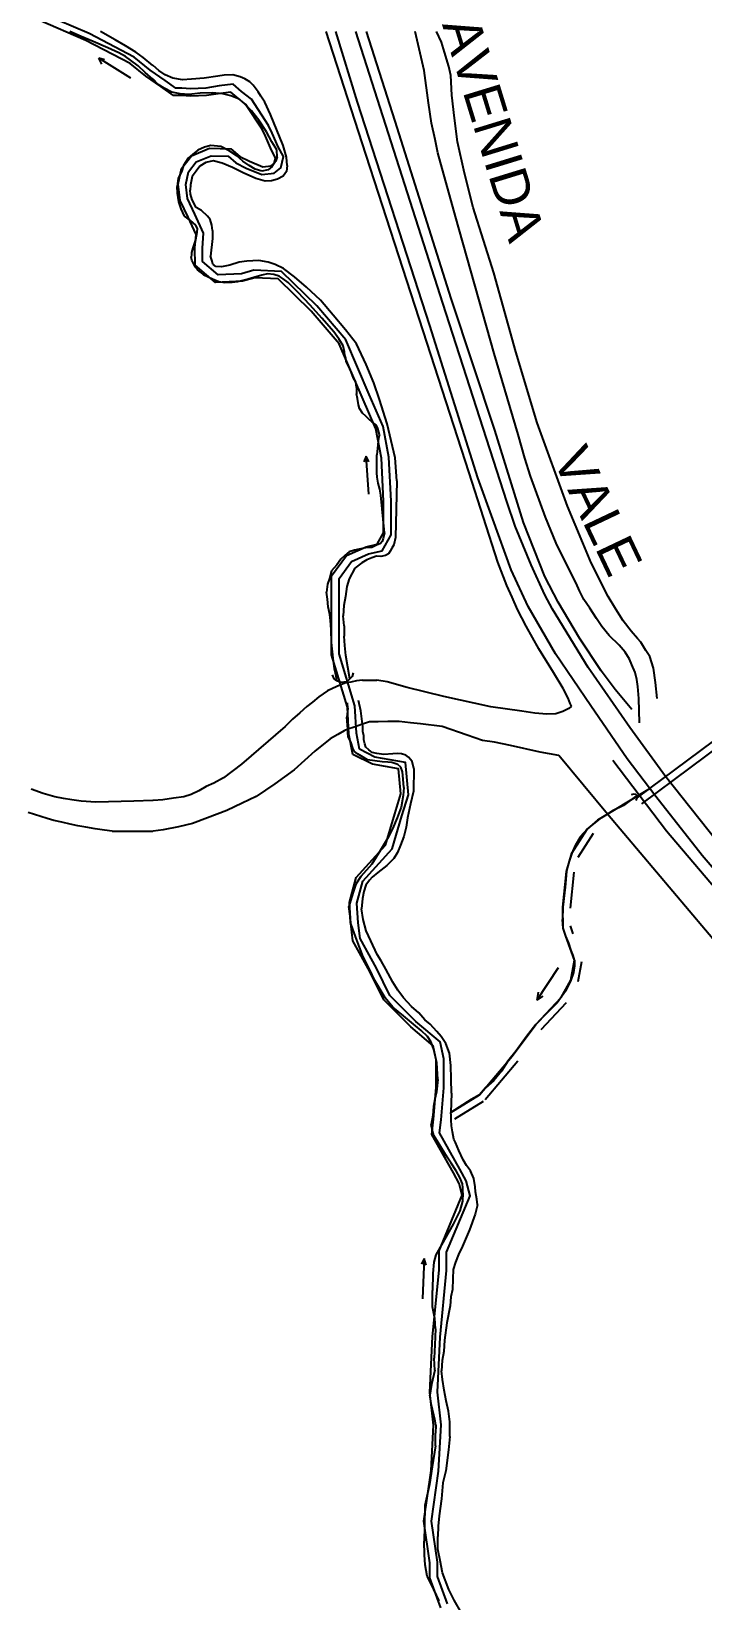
# Model space of a CAD drawing. Header units: millimetres. Extents: x 583 to 26013, y 350 to 21391.
# Drawn here: x 6558.9 to 6737.4, y 11466.4 to 11884 of the extents above; entities that cross this region are included whole.
import ezdxf

# ---------------------------------------------------------------- set-up
doc = ezdxf.new("R2010")
doc.units = ezdxf.units.MM
for name, color, linetype in [('105-QUADRAS_ESTRADAS', 80, 'Continuous'), ('110-CERCA_DE_ARAME', 10, 'Continuous'), ('145-', 130, 'Continuous'), ('ESTRADA ROMEIROS', 210, 'Continuous'), ('RIOS', 140, 'Continuous')]:
    doc.layers.add(name, color=color, linetype=linetype)
doc.styles.add('EU', font='arial.ttf', dxfattribs={"height": 10})

msp = doc.modelspace()

# ---------------------------------------------------------------- linework, layer by layer
at = {"layer": '105-QUADRAS_ESTRADAS', "color": 0, "linetype": 'Continuous'}
for p, q in [((6646.81551, 11854.30241), (6637.21551, 11883.90241)), ((6655.61551, 11860.10241), (6648.01551, 11883.90241)), ((6663.31551, 11873.50241), (6660.91551, 11883.90241)), ((6667.91551, 11881.10241), (6666.61551, 11883.90241)), ((6668.71551, 11878.40241), (6667.91551, 11881.10241)), ((6669.91551, 11874.60241), (6668.71551, 11878.40241)), ((6664.51551, 11864.90241), (6663.31551, 11873.50241)), ((6670.41551, 11872.20241), (6669.91551, 11874.60241)), ((6670.71551, 11867.00241), (6670.41551, 11872.20241)), ((6671.41551, 11860.90241), (6670.71551, 11867.00241)), ((6665.31551, 11859.50241), (6664.51551, 11864.90241)), ((6670.51551, 11812.90241), (6655.61551, 11860.10241)), ((6666.21551, 11855.20241), (6665.31551, 11859.50241)), ((6672.21551, 11854.60241), (6671.41551, 11860.90241)), ((6663.01551, 11804.30241), (6646.81551, 11854.30241)), ((6666.91551, 11851.60241), (6666.21551, 11855.20241)), ((6674.01551, 11846.20241), (6672.21551, 11854.60241)), ((6671.61551, 11834.70241), (6666.91551, 11851.60241)), ((6676.31551, 11837.10241), (6674.01551, 11846.20241)), ((6681.91551, 11798.20241), (6671.61551, 11834.70241)), ((6681.81551, 11819.70241), (6676.31551, 11837.10241)), ((6687.71551, 11798.70241), (6681.81551, 11819.70241)), ((6682.11551, 11777.80241), (6670.51551, 11812.90241)), ((6675.31551, 11766.50241), (6663.01551, 11804.30241)), ((6688.31551, 11776.70241), (6681.91551, 11798.20241)), ((6693.41551, 11779.80241), (6687.71551, 11798.70241)), ((6701.41551, 11757.60241), (6693.41551, 11779.80241)), ((6689.71551, 11753.30241), (6682.11551, 11777.80241)), ((6690.11551, 11770.40241), (6688.31551, 11776.70241)), ((6691.61551, 11765.60241), (6690.11551, 11770.40241)), ((6682.91551, 11742.70241), (6675.31551, 11766.50241)), ((6695.61551, 11754.70241), (6691.61551, 11765.60241)), ((6698.41551, 11747.80241), (6695.61551, 11754.70241)), ((6705.51551, 11747.90241), (6701.41551, 11757.60241)), ((6695.41551, 11738.90241), (6689.71551, 11753.30241)), ((6700.81551, 11742.90241), (6698.41551, 11747.80241)), ((6707.71551, 11742.50241), (6705.51551, 11747.90241)), ((6685.31551, 11736.50241), (6682.91551, 11742.70241)), ((6703.71551, 11737.10241), (6700.81551, 11742.90241)), ((6712.21551, 11733.60241), (6707.71551, 11742.50241)), ((6698.91551, 11732.10241), (6695.41551, 11738.90241)), ((6686.71551, 11733.40241), (6685.31551, 11736.50241)), ((6688.11551, 11730.10241), (6686.71551, 11733.40241)), ((6704.61551, 11735.10241), (6703.71551, 11737.10241)), ((6705.81551, 11732.80241), (6704.61551, 11735.10241)), ((6714.31551, 11730.20241), (6712.21551, 11733.60241)), ((6690.41551, 11725.70241), (6688.11551, 11730.10241)), ((6704.61551, 11722.50241), (6698.91551, 11732.10241)), ((6707.41551, 11730.50241), (6705.81551, 11732.80241)), ((6709.11551, 11727.70241), (6707.41551, 11730.50241)), ((6716.21551, 11727.10241), (6714.31551, 11730.20241)), ((6693.81551, 11719.70241), (6690.41551, 11725.70241)), ((6710.61551, 11725.60241), (6709.11551, 11727.70241)), ((6712.51551, 11723.20241), (6710.61551, 11725.60241)), ((6718.41551, 11724.40241), (6716.21551, 11727.10241)), ((6710.41551, 11713.80241), (6704.61551, 11722.50241)), ((6715.21551, 11720.60241), (6712.51551, 11723.20241)), ((6720.01551, 11722.40241), (6718.41551, 11724.40241)), ((6720.91551, 11721.40241), (6720.01551, 11722.40241)), ((6721.51551, 11720.50241), (6720.91551, 11721.40241)), ((6697.71551, 11713.40241), (6693.81551, 11719.70241)), ((6716.81551, 11718.80241), (6715.21551, 11720.60241)), ((6717.91551, 11716.90241), (6716.81551, 11718.80241)), ((6718.51551, 11715.40241), (6717.91551, 11716.90241)), ((6722.31551, 11719.20241), (6721.51551, 11720.50241)), ((6723.31551, 11717.60241), (6722.31551, 11719.20241)), ((6724.31551, 11714.50241), (6723.31551, 11717.60241)), ((6700.31551, 11709.10241), (6697.71551, 11713.40241)), ((6714.11551, 11708.80241), (6710.41551, 11713.80241)), ((6719.41551, 11713.40241), (6718.51551, 11715.40241)), ((6719.91551, 11711.50241), (6719.41551, 11713.40241)), ((6724.81551, 11710.70241), (6724.31551, 11714.50241)), ((6637.61551, 11708.50241), (6635.31551, 11706.90241)), ((6640.11551, 11709.60241), (6637.61551, 11708.50241)), ((6642.21551, 11710.50241), (6640.11551, 11709.60241)), ((6643.81551, 11710.80241), (6642.21551, 11710.50241)), ((6645.31551, 11711.10241), (6643.81551, 11710.80241)), ((6646.91551, 11711.30241), (6645.31551, 11711.10241)), ((6646.91551, 11711.30241), (6650.71551, 11711.30241)), ((6653.51551, 11710.90241), (6650.71551, 11711.30241)), ((6658.81551, 11709.40241), (6653.51551, 11710.90241)), ((6668.51551, 11707.00241), (6658.81551, 11709.40241)), ((6701.61551, 11706.50241), (6700.31551, 11709.10241)), ((6718.51551, 11703.50241), (6714.11551, 11708.80241)), ((6720.11551, 11709.60241), (6719.91551, 11711.50241)), ((6720.41551, 11706.40241), (6720.11551, 11709.60241)), ((6725.31551, 11706.40241), (6724.81551, 11710.70241)), ((6632.11551, 11704.30241), (6630.21551, 11702.60241)), ((6633.61551, 11705.50241), (6632.11551, 11704.30241)), ((6635.31551, 11706.90241), (6633.61551, 11705.50241)), ((6681.01551, 11704.20241), (6668.51551, 11707.00241)), ((6689.31551, 11703.10241), (6681.01551, 11704.20241)), ((6702.11551, 11705.10241), (6701.61551, 11706.50241)), ((6702.51551, 11704.40241), (6701.81551, 11703.80241)), ((6702.51551, 11704.40241), (6702.11551, 11705.10241)), ((6720.61551, 11700.00241), (6720.41551, 11706.40241)), ((6628.31551, 11700.90241), (6626.31551, 11699.00241)), ((6630.21551, 11702.60241), (6628.31551, 11700.90241)), ((6692.71551, 11702.50241), (6689.31551, 11703.10241)), ((6695.91551, 11702.30241), (6692.71551, 11702.50241)), ((6698.31551, 11702.40241), (6695.91551, 11702.30241)), ((6700.21551, 11703.00241), (6698.31551, 11702.40241)), ((6701.81551, 11703.80241), (6700.21551, 11703.00241)), ((6626.31551, 11699.00241), (6614.71551, 11689.00241)), ((6614.71551, 11689.00241), (6609.91551, 11685.30241)), ((6727.81551, 11671.10241), (6713.51551, 11689.90241)), ((6607.41551, 11683.90241), (6605.31551, 11683.00241)), ((6609.91551, 11685.30241), (6607.41551, 11683.90241)), ((6562.01551, 11681.20241), (6558.81551, 11682.30241)), ((6565.11551, 11680.30241), (6562.01551, 11681.20241)), ((6567.41551, 11679.80241), (6565.11551, 11680.30241)), ((6569.61551, 11679.50241), (6567.41551, 11679.80241)), ((6572.11551, 11679.10241), (6569.61551, 11679.50241)), ((6576.01551, 11678.90241), (6572.11551, 11679.10241)), ((6586.11551, 11679.10241), (6576.01551, 11678.90241)), ((6591.11551, 11679.30241), (6586.11551, 11679.10241)), ((6593.81551, 11679.50241), (6591.21551, 11679.30241)), ((6591.21551, 11679.30241), (6591.21551, 11679.30241)), ((6596.61551, 11679.90241), (6593.81551, 11679.50241)), ((6599.41551, 11680.30241), (6596.61551, 11679.90241)), ((6601.31551, 11680.90241), (6599.41551, 11680.30241)), ((6603.41551, 11681.90241), (6601.31551, 11680.90241)), ((6605.31551, 11683.00241), (6603.41551, 11681.90241)), ((6783.11551, 11605.90241), (6727.81551, 11671.10241))]:
    msp.add_line(p, q, dxfattribs=at)
at = {"layer": '110-CERCA_DE_ARAME', "color": 0, "linetype": 'Continuous'}
for p, q in [((6648.81551, 11700.20241), (6646.91551, 11699.60241)), ((6651.11551, 11700.20241), (6648.81551, 11700.20241)), ((6653.61551, 11700.30241), (6651.11551, 11700.20241)), ((6656.71551, 11700.30241), (6653.61551, 11700.30241)), ((6659.71551, 11700.00241), (6656.71551, 11700.30241)), ((6662.31551, 11699.70241), (6659.71551, 11700.00241)), ((6638.31551, 11695.70241), (6634.21551, 11692.40241)), ((6640.31551, 11696.90241), (6638.31551, 11695.70241)), ((6642.01551, 11697.80241), (6640.31551, 11696.90241)), ((6643.01551, 11698.30241), (6642.01551, 11697.80241)), ((6644.71551, 11698.80241), (6643.01551, 11698.30241)), ((6646.91551, 11699.60241), (6644.71551, 11698.80241)), ((6668.11551, 11699.00241), (6662.31551, 11699.70241)), ((6674.71551, 11696.70241), (6668.11551, 11699.00241)), ((6678.81551, 11695.30241), (6674.71551, 11696.70241)), ((6634.21551, 11692.40241), (6628.71551, 11687.50241)), ((6682.01551, 11694.80241), (6678.81551, 11695.30241)), ((6686.31551, 11693.90241), (6682.01551, 11694.80241)), ((6694.21551, 11692.20241), (6686.31551, 11693.90241)), ((6699.11551, 11691.30241), (6694.21551, 11692.20241)), ((6628.71551, 11687.50241), (6623.61551, 11683.70241)), ((6712.11551, 11675.70241), (6699.11551, 11691.30241)), ((6623.61551, 11683.70241), (6618.61551, 11680.40241)), ((6618.61551, 11680.40241), (6614.91551, 11678.60241)), ((6563.01551, 11674.50241), (6558.01551, 11676.10241)), ((6605.71551, 11674.70241), (6601.71551, 11673.20241)), ((6610.81551, 11676.60241), (6605.71551, 11674.70241)), ((6614.91551, 11678.60241), (6610.81551, 11676.60241)), ((6763.31551, 11614.90241), (6712.11551, 11675.70241)), ((6564.81551, 11674.00241), (6563.01551, 11674.50241)), ((6566.91551, 11673.50241), (6564.81551, 11674.00241)), ((6569.21551, 11673.00241), (6566.91551, 11673.50241)), ((6571.21551, 11672.60241), (6569.21551, 11673.00241)), ((6573.31551, 11672.20241), (6571.21551, 11672.60241)), ((6575.81551, 11671.80241), (6573.31551, 11672.20241)), ((6578.31551, 11671.40241), (6575.81551, 11671.80241)), ((6580.31551, 11671.10241), (6578.31551, 11671.40241)), ((6580.31551, 11671.10241), (6591.11551, 11671.10241)), ((6593.91551, 11671.50241), (6591.21551, 11671.10241)), ((6591.21551, 11671.10241), (6591.21551, 11671.10241)), ((6598.01551, 11672.30241), (6593.91551, 11671.50241)), ((6601.71551, 11673.20241), (6598.01551, 11672.30241))]:
    msp.add_line(p, q, dxfattribs=at)
at = {"layer": '145-', "color": 0, "linetype": 'Continuous'}
for p, q in [((6572.11551, 11882.60241), (6569.11551, 11883.90241)), ((6581.11551, 11881.70241), (6577.21551, 11883.90241)), ((6575.31551, 11881.30241), (6572.11551, 11882.60241)), ((6579.21551, 11879.60241), (6575.31551, 11881.30241)), ((6582.11551, 11878.20241), (6579.21551, 11879.60241)), ((6583.91551, 11880.10241), (6581.11551, 11881.70241)), ((6586.61551, 11878.40241), (6583.91551, 11880.10241)), ((6585.31551, 11871.50241), (6576.81551, 11876.80241)), ((6578.31551, 11876.40241), (6576.81551, 11876.80241)), ((6577.61551, 11875.20241), (6576.81551, 11876.80241)), ((6583.91551, 11877.30241), (6582.11551, 11878.20241)), ((6585.21551, 11876.30241), (6583.91551, 11877.30241)), ((6587.21551, 11874.80241), (6585.21551, 11876.30241)), ((6588.61551, 11877.00241), (6586.61551, 11878.40241)), ((6591.11551, 11874.90241), (6588.61551, 11877.00241)), ((6589.11551, 11873.00241), (6587.21551, 11874.80241)), ((6591.11551, 11871.20241), (6589.11551, 11873.00241)), ((6591.21551, 11874.90241), (6591.21551, 11874.90241)), ((6592.71551, 11873.50241), (6591.21551, 11874.90241)), ((6591.21551, 11871.20241), (6591.21551, 11871.20241)), ((6592.61551, 11869.80241), (6591.21551, 11871.20241)), ((6594.41551, 11872.40241), (6592.71551, 11873.50241)), ((6596.51551, 11871.50241), (6594.41551, 11872.40241)), ((6599.01551, 11871.10241), (6596.51551, 11871.50241)), ((6601.41551, 11871.20241), (6599.01551, 11871.10241)), ((6604.81551, 11871.50241), (6601.41551, 11871.20241)), ((6608.41551, 11872.00241), (6604.81551, 11871.50241)), ((6610.11551, 11872.30241), (6608.41551, 11872.00241)), ((6612.41551, 11872.40241), (6610.11551, 11872.30241)), ((6614.41551, 11871.90241), (6612.41551, 11872.40241)), ((6615.61551, 11871.30241), (6614.41551, 11871.90241)), ((6616.91551, 11870.50241), (6615.61551, 11871.30241)), ((6594.21551, 11868.80241), (6592.61551, 11869.80241)), ((6596.21551, 11867.80241), (6594.21551, 11868.80241)), ((6598.41551, 11867.30241), (6596.21551, 11867.80241)), ((6600.81551, 11867.20241), (6598.41551, 11867.30241)), ((6603.71551, 11867.50241), (6600.81551, 11867.20241)), ((6607.01551, 11867.60241), (6603.71551, 11867.50241)), ((6609.81551, 11867.30241), (6607.01551, 11867.60241)), ((6611.91551, 11866.80241), (6609.81551, 11867.30241)), ((6614.11551, 11865.90241), (6611.91551, 11866.80241)), ((6617.81551, 11869.60241), (6616.91551, 11870.50241)), ((6619.21551, 11867.90241), (6617.81551, 11869.60241)), ((6619.91551, 11866.70241), (6619.21551, 11867.90241)), ((6615.71551, 11864.50241), (6614.11551, 11865.90241)), ((6617.41551, 11862.80241), (6615.71551, 11864.50241)), ((6619.31551, 11860.30241), (6617.41551, 11862.80241)), ((6620.91551, 11865.10241), (6619.91551, 11866.70241)), ((6622.41551, 11861.80241), (6620.91551, 11865.10241)), ((6621.41551, 11857.20241), (6619.31551, 11860.30241)), ((6625.81551, 11853.60241), (6622.41551, 11861.80241)), ((6622.81551, 11854.60241), (6621.41551, 11857.20241)), ((6624.11551, 11852.40241), (6622.81551, 11854.60241)), ((6600.51551, 11850.20241), (6599.31551, 11848.30241)), ((6601.71551, 11851.20241), (6600.51551, 11850.20241)), ((6603.11551, 11852.30241), (6601.71551, 11851.20241)), ((6604.91551, 11853.10241), (6603.11551, 11852.30241)), ((6606.61551, 11853.60241), (6604.91551, 11853.10241)), ((6609.21551, 11853.30241), (6606.61551, 11853.60241)), ((6611.41551, 11852.20241), (6609.21551, 11853.30241)), ((6613.51551, 11850.80241), (6611.41551, 11852.20241)), ((6615.11551, 11849.40241), (6613.51551, 11850.80241)), ((6624.21551, 11850.50241), (6623.81551, 11849.30241)), ((6624.21551, 11850.50241), (6624.11551, 11852.40241)), ((6626.71551, 11850.50241), (6625.81551, 11853.60241)), ((6626.91551, 11848.30241), (6626.71551, 11850.50241)), ((6598.81551, 11846.60241), (6597.91551, 11844.90241)), ((6599.31551, 11848.30241), (6598.81551, 11846.60241)), ((6602.71551, 11846.80241), (6601.61551, 11845.30241)), ((6603.61551, 11848.10241), (6602.71551, 11846.80241)), ((6605.21551, 11849.10241), (6603.61551, 11848.10241)), ((6607.21551, 11849.50241), (6605.21551, 11849.10241)), ((6609.61551, 11848.90241), (6607.21551, 11849.50241)), ((6612.31551, 11847.70241), (6609.61551, 11848.90241)), ((6615.21551, 11846.30241), (6612.31551, 11847.70241)), ((6616.81551, 11848.30241), (6615.11551, 11849.40241)), ((6618.51551, 11844.80241), (6615.21551, 11846.30241)), ((6618.41551, 11847.30241), (6616.81551, 11848.30241)), ((6620.11551, 11846.80241), (6618.41551, 11847.30241)), ((6621.81551, 11847.10241), (6620.11551, 11846.80241)), ((6622.91551, 11848.00241), (6621.81551, 11847.10241)), ((6623.81551, 11849.30241), (6622.91551, 11848.00241)), ((6626.71551, 11846.70241), (6625.81551, 11845.40241)), ((6626.91551, 11848.30241), (6626.71551, 11846.70241)), ((6597.91551, 11844.90241), (6597.61551, 11842.70241)), ((6597.71551, 11840.90241), (6597.61551, 11842.70241)), ((6601.21551, 11843.10241), (6601.11551, 11841.70241)), ((6601.61551, 11845.30241), (6601.21551, 11843.10241)), ((6621.01551, 11844.10241), (6618.51551, 11844.80241)), ((6622.71551, 11844.20241), (6621.01551, 11844.10241)), ((6624.31551, 11844.60241), (6622.71551, 11844.20241)), ((6625.81551, 11845.40241), (6624.31551, 11844.60241)), ((6598.11551, 11838.60241), (6597.71551, 11840.90241)), ((6598.71551, 11836.70241), (6598.11551, 11838.60241)), ((6601.21551, 11840.60241), (6601.11551, 11841.70241)), ((6601.61551, 11839.10241), (6601.21551, 11840.60241)), ((6602.71551, 11837.10241), (6601.61551, 11839.10241)), ((6599.61551, 11834.80241), (6598.71551, 11836.70241)), ((6601.21551, 11833.60241), (6599.61551, 11834.80241)), ((6602.61551, 11832.40241), (6601.21551, 11833.60241)), ((6604.11551, 11836.30241), (6602.71551, 11837.10241)), ((6605.71551, 11834.80241), (6604.11551, 11836.30241)), ((6606.41551, 11833.90241), (6605.71551, 11834.80241)), ((6606.81551, 11832.40241), (6606.41551, 11833.90241)), ((6602.81551, 11830.40241), (6602.51551, 11828.50241)), ((6602.91551, 11831.60241), (6602.61551, 11832.40241)), ((6602.91551, 11831.60241), (6602.81551, 11830.40241)), ((6607.01551, 11831.00241), (6606.81551, 11832.40241)), ((6607.01551, 11831.00241), (6607.01551, 11828.80241)), ((6601.81551, 11826.40241), (6601.41551, 11825.10241)), ((6601.41551, 11825.10241), (6601.41551, 11824.50241)), ((6602.51551, 11828.50241), (6601.81551, 11826.40241)), ((6607.01551, 11828.80241), (6606.51551, 11824.10241)), ((6601.41551, 11824.50241), (6601.31551, 11824.00241)), ((6601.51551, 11823.10241), (6601.31551, 11824.00241)), ((6602.01551, 11822.20241), (6601.51551, 11823.10241)), ((6602.51551, 11821.20241), (6602.01551, 11822.20241)), ((6603.01551, 11820.50241), (6602.51551, 11821.20241)), ((6606.91551, 11822.80241), (6606.51551, 11824.10241)), ((6607.11551, 11822.00241), (6606.91551, 11822.80241)), ((6607.91551, 11821.40241), (6607.11551, 11822.00241)), ((6609.41551, 11821.30241), (6607.91551, 11821.40241)), ((6611.61551, 11821.70241), (6609.41551, 11821.30241)), ((6614.11551, 11822.50241), (6611.61551, 11821.70241)), ((6616.11551, 11822.80241), (6614.11551, 11822.50241)), ((6619.31551, 11823.00241), (6616.11551, 11822.80241)), ((6621.81551, 11822.50241), (6619.31551, 11823.00241)), ((6623.71551, 11821.90241), (6621.81551, 11822.50241)), ((6625.91551, 11820.90241), (6623.71551, 11821.90241)), ((6628.81551, 11818.60241), (6625.91551, 11820.90241)), ((6603.81551, 11819.90241), (6603.01551, 11820.50241)), ((6604.71551, 11819.10241), (6603.81551, 11819.90241)), ((6607.01551, 11818.00241), (6604.71551, 11819.10241)), ((6608.71551, 11817.30241), (6607.01551, 11818.00241)), ((6610.31551, 11817.00241), (6608.71551, 11817.30241)), ((6612.21551, 11817.10241), (6610.31551, 11817.00241)), ((6613.71551, 11817.30241), (6612.21551, 11817.10241)), ((6616.51551, 11818.00241), (6613.71551, 11817.30241)), ((6618.01551, 11818.50241), (6616.51551, 11818.00241)), ((6620.11551, 11819.10241), (6618.01551, 11818.50241)), ((6621.61551, 11819.40241), (6620.11551, 11819.10241)), ((6623.31551, 11819.30241), (6621.61551, 11819.40241)), ((6624.71551, 11818.80241), (6623.31551, 11819.30241)), ((6625.81551, 11818.10241), (6624.71551, 11818.80241)), ((6627.11551, 11817.10241), (6625.81551, 11818.10241)), ((6629.71551, 11814.60241), (6627.11551, 11817.10241)), ((6632.01551, 11815.90241), (6628.81551, 11818.60241)), ((6633.01551, 11811.10241), (6629.71551, 11814.60241)), ((6635.71551, 11812.40241), (6632.01551, 11815.90241)), ((6636.11551, 11807.60241), (6633.01551, 11811.10241)), ((6639.11551, 11808.40241), (6635.71551, 11812.40241)), ((6642.41551, 11804.50241), (6639.11551, 11808.40241)), ((6639.31551, 11804.00241), (6636.11551, 11807.60241)), ((6645.31551, 11800.80241), (6642.41551, 11804.50241)), ((6640.61551, 11802.10241), (6639.31551, 11804.00241)), ((6641.81551, 11800.30241), (6640.61551, 11802.10241)), ((6642.11551, 11798.70241), (6641.81551, 11800.30241)), ((6647.91551, 11795.30241), (6645.31551, 11800.80241)), ((6642.21551, 11797.80241), (6642.11551, 11798.70241)), ((6642.51551, 11797.00241), (6642.21551, 11797.80241)), ((6642.61551, 11796.10241), (6642.51551, 11797.00241)), ((6643.11551, 11795.10241), (6642.61551, 11796.10241)), ((6643.91551, 11793.40241), (6643.11551, 11795.10241)), ((6644.51551, 11791.70241), (6643.91551, 11793.40241)), ((6645.11551, 11790.60241), (6644.51551, 11791.70241)), ((6649.91551, 11790.40241), (6647.91551, 11795.30241)), ((6645.31551, 11789.20241), (6645.11551, 11790.60241)), ((6645.31551, 11789.20241), (6645.31551, 11787.50241)), ((6645.61551, 11786.30241), (6645.31551, 11787.50241)), ((6651.41551, 11786.00241), (6649.91551, 11790.40241)), ((6645.81551, 11784.60241), (6645.61551, 11786.30241)), ((6646.11551, 11783.60241), (6645.81551, 11784.60241)), ((6646.91551, 11782.40241), (6646.11551, 11783.60241)), ((6653.51551, 11779.50241), (6651.41551, 11786.00241)), ((6647.81551, 11781.60241), (6646.91551, 11782.40241)), ((6648.61551, 11780.80241), (6647.81551, 11781.60241)), ((6649.51551, 11780.00241), (6648.61551, 11780.80241)), ((6650.51551, 11779.30241), (6649.51551, 11780.00241)), ((6651.01551, 11778.30241), (6650.51551, 11779.30241)), ((6655.61551, 11770.50241), (6653.51551, 11779.50241)), ((6651.41551, 11776.70241), (6651.01551, 11778.30241)), ((6651.21551, 11775.80241), (6651.01551, 11773.90241)), ((6651.41551, 11776.70241), (6651.21551, 11775.80241)), ((6647.91551, 11770.90241), (6647.31551, 11769.40241)), ((6648.61551, 11760.80241), (6647.91551, 11770.90241)), ((6648.61551, 11769.40241), (6647.91551, 11770.90241)), ((6651.01551, 11773.90241), (6650.71551, 11771.30241)), ((6650.71551, 11766.50241), (6650.71551, 11771.30241)), ((6656.01551, 11764.40241), (6655.61551, 11770.50241)), ((6650.81551, 11765.30241), (6650.71551, 11766.50241)), ((6651.11551, 11763.70241), (6650.81551, 11765.30241)), ((6651.51551, 11762.10241), (6651.11551, 11763.70241)), ((6656.01551, 11764.40241), (6655.71551, 11749.30241)), ((6651.81551, 11760.50241), (6651.51551, 11762.10241)), ((6652.81551, 11750.50241), (6651.81551, 11760.50241)), ((6652.81551, 11750.50241), (6652.41551, 11749.00241)), ((6644.81551, 11745.90241), (6643.41551, 11745.50241)), ((6647.71551, 11746.50241), (6644.81551, 11745.90241)), ((6649.41551, 11746.60241), (6647.71551, 11746.50241)), ((6650.61551, 11747.20241), (6649.41551, 11746.60241)), ((6651.71551, 11747.70241), (6650.61551, 11747.20241)), ((6652.11551, 11748.20241), (6651.71551, 11747.70241)), ((6652.41551, 11749.00241), (6652.11551, 11748.20241)), ((6654.71551, 11746.40241), (6654.31551, 11745.60241)), ((6655.21551, 11747.30241), (6654.71551, 11746.40241)), ((6655.71551, 11749.30241), (6655.21551, 11747.30241)), ((6640.11551, 11742.00241), (6638.71551, 11740.40241)), ((6641.11551, 11743.50241), (6640.11551, 11742.00241)), ((6642.21551, 11744.50241), (6641.11551, 11743.50241)), ((6643.41551, 11745.50241), (6642.21551, 11744.50241)), ((6646.71551, 11742.50241), (6644.91551, 11741.10241)), ((6648.11551, 11743.30241), (6646.71551, 11742.50241)), ((6649.41551, 11743.90241), (6648.11551, 11743.30241)), ((6650.61551, 11744.30241), (6649.41551, 11743.90241)), ((6651.81551, 11744.20241), (6650.61551, 11744.30241)), ((6653.01551, 11744.50241), (6651.81551, 11744.20241)), ((6653.81551, 11744.90241), (6653.01551, 11744.50241)), ((6654.31551, 11745.60241), (6653.81551, 11744.90241)), ((6638.11551, 11738.40241), (6637.61551, 11736.90241)), ((6638.71551, 11740.40241), (6638.11551, 11738.40241)), ((6643.41551, 11738.30241), (6642.71551, 11736.20241)), ((6644.91551, 11741.10241), (6643.41551, 11738.30241)), ((6637.61551, 11736.90241), (6637.31551, 11734.70241)), ((6637.61551, 11732.90241), (6637.31551, 11734.70241)), ((6642.41551, 11733.60241), (6641.91551, 11731.20241)), ((6642.71551, 11736.20241), (6642.41551, 11733.60241)), ((6637.81551, 11730.80241), (6637.61551, 11732.90241)), ((6638.21551, 11728.80241), (6637.81551, 11730.80241)), ((6641.91551, 11731.20241), (6641.81551, 11728.40241)), ((6638.41551, 11727.20241), (6638.21551, 11728.80241)), ((6638.61551, 11724.80241), (6638.41551, 11727.20241)), ((6642.01551, 11725.80241), (6641.81551, 11728.40241)), ((6642.01551, 11725.80241), (6642.01551, 11723.00241)), ((6638.71551, 11721.30241), (6638.61551, 11724.80241)), ((6639.11551, 11717.20241), (6638.71551, 11721.30241)), ((6642.21551, 11720.50241), (6642.01551, 11723.00241)), ((6639.51551, 11714.30241), (6639.11551, 11717.20241)), ((6642.51551, 11717.90241), (6642.21551, 11720.50241)), ((6643.51551, 11711.70241), (6642.51551, 11717.90241)), ((6639.41551, 11711.70241), (6638.91551, 11712.70241)), ((6639.91551, 11712.40241), (6639.51551, 11714.30241)), ((6640.11551, 11711.10241), (6639.91551, 11712.40241)), ((6644.21551, 11712.30241), (6643.51551, 11711.70241)), ((6644.41551, 11713.30241), (6644.21551, 11712.30241)), ((6640.11551, 11711.10241), (6639.41551, 11711.70241)), ((6641.11551, 11710.70241), (6640.11551, 11711.10241)), ((6642.71551, 11710.90241), (6641.11551, 11710.70241)), ((6643.51551, 11711.70241), (6642.71551, 11710.90241)), ((6643.01551, 11703.90241), (6642.91551, 11705.30241)), ((6646.51551, 11703.20241), (6645.81551, 11705.90241)), ((6643.01551, 11703.90241), (6642.71551, 11701.50241)), ((6643.01551, 11698.30241), (6642.71551, 11701.50241)), ((6646.91551, 11699.60241), (6646.51551, 11703.20241)), ((6643.01551, 11697.30241), (6643.01551, 11698.30241)), ((6643.11551, 11696.20241), (6643.01551, 11697.30241)), ((6643.81551, 11694.90241), (6643.11551, 11696.20241)), ((6647.01551, 11699.00241), (6646.91551, 11699.60241)), ((6647.01551, 11697.70241), (6647.01551, 11699.00241)), ((6647.31551, 11696.50241), (6647.01551, 11697.70241)), ((6647.31551, 11695.40241), (6647.31551, 11696.50241)), ((6644.31551, 11693.20241), (6643.81551, 11694.90241)), ((6644.81551, 11692.30241), (6644.31551, 11693.20241)), ((6645.61551, 11691.70241), (6644.81551, 11692.30241)), ((6646.61551, 11691.10241), (6645.61551, 11691.70241)), ((6647.51551, 11694.40241), (6647.31551, 11695.40241)), ((6647.81551, 11693.50241), (6647.51551, 11694.40241)), ((6648.61551, 11692.80241), (6647.81551, 11693.50241)), ((6649.51551, 11692.10241), (6648.61551, 11692.80241)), ((6650.71551, 11691.80241), (6649.51551, 11692.10241)), ((6652.61551, 11691.50241), (6650.71551, 11691.80241)), ((6655.01551, 11691.70241), (6652.61551, 11691.50241)), ((6656.21551, 11691.80241), (6655.01551, 11691.70241)), ((6657.31551, 11691.70241), (6656.21551, 11691.80241)), ((6658.41551, 11691.40241), (6657.31551, 11691.70241)), ((6659.11551, 11690.80241), (6658.41551, 11691.40241)), ((6648.21551, 11690.10241), (6646.61551, 11691.10241)), ((6652.11551, 11689.60241), (6648.21551, 11690.10241)), ((6653.61551, 11689.50241), (6652.11551, 11689.60241)), ((6654.71551, 11689.40241), (6653.61551, 11689.50241)), ((6656.31551, 11688.90241), (6654.71551, 11689.40241)), ((6657.11551, 11688.20241), (6656.31551, 11688.90241)), ((6657.51551, 11686.90241), (6657.11551, 11688.20241)), ((6660.11551, 11689.70241), (6659.11551, 11690.80241)), ((6660.61551, 11687.80241), (6660.11551, 11689.70241)), ((6660.61551, 11687.80241), (6660.51551, 11681.80241)), ((6657.71551, 11685.00241), (6657.51551, 11686.90241)), ((6657.91551, 11682.80241), (6657.71551, 11685.00241)), ((6657.71551, 11680.60241), (6657.21551, 11677.50241)), ((6657.91551, 11682.80241), (6657.71551, 11680.60241)), ((6660.51551, 11681.80241), (6659.71551, 11678.40241)), ((6719.51551, 11680.40241), (6716.31551, 11678.00241)), ((6719.11551, 11681.00241), (6718.41551, 11680.80241)), ((6719.61551, 11680.90241), (6719.11551, 11681.00241)), ((6719.91551, 11680.70241), (6719.61551, 11680.90241)), ((6719.91551, 11680.00241), (6719.61551, 11679.30241)), ((6719.91551, 11680.70241), (6719.91551, 11680.00241)), ((6656.11551, 11674.70241), (6654.91551, 11671.80241)), ((6657.21551, 11677.50241), (6656.11551, 11674.70241)), ((6658.91551, 11674.70241), (6658.51551, 11672.20241)), ((6659.71551, 11678.40241), (6658.91551, 11674.70241)), ((6712.11551, 11675.70241), (6709.41551, 11674.10241)), ((6713.61551, 11676.60241), (6712.11551, 11675.70241)), ((6716.31551, 11678.00241), (6713.61551, 11676.60241)), ((6654.91551, 11671.80241), (6653.81551, 11669.60241)), ((6658.51551, 11672.20241), (6657.91551, 11669.70241)), ((6706.71551, 11671.70241), (6704.81551, 11669.60241)), ((6709.41551, 11674.10241), (6706.71551, 11671.70241)), ((6653.81551, 11669.60241), (6651.71551, 11666.10241)), ((6657.01551, 11667.40241), (6656.21551, 11665.50241)), ((6657.91551, 11669.70241), (6657.01551, 11667.40241)), ((6703.51551, 11667.30241), (6702.61551, 11665.30241)), ((6704.81551, 11669.60241), (6703.51551, 11667.30241)), ((6649.41551, 11662.40241), (6646.51551, 11659.10241)), ((6651.71551, 11666.10241), (6649.41551, 11662.40241)), ((6655.21551, 11663.90241), (6653.41551, 11662.00241)), ((6656.21551, 11665.50241), (6655.21551, 11663.90241)), ((6701.81551, 11662.90241), (6701.21551, 11660.40241)), ((6702.61551, 11665.30241), (6701.81551, 11662.90241)), ((6646.51551, 11659.10241), (6645.11551, 11657.00241)), ((6648.81551, 11658.10241), (6647.81551, 11656.80241)), ((6649.51551, 11658.90241), (6648.81551, 11658.10241)), ((6651.01551, 11660.10241), (6649.51551, 11658.90241)), ((6653.41551, 11662.00241), (6651.01551, 11660.10241)), ((6701.21551, 11660.40241), (6700.81551, 11656.20241)), ((6644.51551, 11655.20241), (6644.01551, 11653.50241)), ((6645.11551, 11657.00241), (6644.51551, 11655.20241)), ((6647.31551, 11655.10241), (6646.91551, 11653.20241)), ((6647.81551, 11656.80241), (6647.31551, 11655.10241)), ((6700.81551, 11656.20241), (6700.21551, 11650.90241)), ((6644.01551, 11653.50241), (6643.31551, 11651.10241)), ((6643.61551, 11648.50241), (6643.31551, 11651.10241)), ((6646.91551, 11653.20241), (6646.61551, 11650.50241)), ((6647.11551, 11647.60241), (6646.61551, 11650.50241)), ((6700.21551, 11650.90241), (6700.11551, 11647.60241)), ((6643.71551, 11646.80241), (6643.61551, 11648.50241)), ((6644.31551, 11645.10241), (6643.71551, 11646.80241)), ((6647.91551, 11644.60241), (6647.11551, 11647.60241)), ((6700.31551, 11645.30241), (6700.11551, 11647.60241)), ((6645.01551, 11643.10241), (6644.31551, 11645.10241)), ((6646.11551, 11640.30241), (6645.01551, 11643.10241)), ((6649.11551, 11642.00241), (6647.91551, 11644.60241)), ((6650.81551, 11638.30241), (6649.11551, 11642.00241)), ((6701.01551, 11643.20241), (6700.31551, 11645.30241)), ((6701.81551, 11641.30241), (6701.01551, 11643.20241)), ((6702.41551, 11639.40241), (6701.81551, 11641.30241)), ((6647.11551, 11637.70241), (6646.11551, 11640.30241)), ((6648.81551, 11634.40241), (6647.11551, 11637.70241)), ((6651.91551, 11636.60241), (6650.81551, 11638.30241)), ((6702.91551, 11638.10241), (6702.41551, 11639.40241)), ((6703.31551, 11636.80241), (6702.91551, 11638.10241)), ((6650.21551, 11631.40241), (6648.81551, 11634.40241)), ((6653.11551, 11634.40241), (6651.91551, 11636.60241)), ((6655.01551, 11631.00241), (6653.11551, 11634.40241)), ((6698.91551, 11634.80241), (6693.31551, 11626.20241)), ((6703.01551, 11633.50241), (6702.31551, 11631.50241)), ((6703.31551, 11635.30241), (6703.01551, 11633.50241)), ((6703.31551, 11636.80241), (6703.31551, 11635.30241)), ((6652.91551, 11626.80241), (6650.21551, 11631.40241)), ((6656.31551, 11628.80241), (6655.01551, 11631.00241)), ((6657.81551, 11626.80241), (6656.31551, 11628.80241)), ((6702.31551, 11631.50241), (6700.91551, 11628.60241)), ((6655.01551, 11624.30241), (6652.91551, 11626.80241)), ((6659.91551, 11624.50241), (6657.81551, 11626.80241)), ((6693.61551, 11628.30241), (6693.31551, 11626.20241)), ((6694.91551, 11627.20241), (6693.31551, 11626.20241)), ((6698.71551, 11625.50241), (6695.91551, 11622.70241)), ((6700.91551, 11628.60241), (6698.71551, 11625.50241)), ((6657.81551, 11622.00241), (6655.01551, 11624.30241)), ((6661.01551, 11619.30241), (6657.81551, 11622.00241)), ((6661.91551, 11622.80241), (6659.91551, 11624.50241)), ((6663.51551, 11620.90241), (6661.91551, 11622.80241)), ((6664.91551, 11619.80241), (6663.51551, 11620.90241)), ((6695.91551, 11622.70241), (6693.01551, 11619.70241)), ((6662.51551, 11618.10241), (6661.01551, 11619.30241)), ((6664.21551, 11616.50241), (6662.51551, 11618.10241)), ((6665.21551, 11615.00241), (6664.21551, 11616.50241)), ((6666.71551, 11617.80241), (6664.91551, 11619.80241)), ((6667.81551, 11616.50241), (6666.71551, 11617.80241)), ((6669.11551, 11614.60241), (6667.81551, 11616.50241)), ((6690.51551, 11616.50241), (6687.81551, 11612.70241)), ((6693.01551, 11619.70241), (6690.51551, 11616.50241)), ((6665.91551, 11613.00241), (6665.21551, 11615.00241)), ((6666.71551, 11609.50241), (6665.91551, 11613.00241)), ((6670.01551, 11612.10241), (6669.11551, 11614.60241)), ((6670.41551, 11608.80241), (6670.01551, 11612.10241)), ((6687.81551, 11612.70241), (6685.61551, 11609.90241)), ((6666.91551, 11605.10241), (6666.71551, 11609.50241)), ((6670.51551, 11605.20241), (6670.41551, 11608.80241)), ((6685.61551, 11609.90241), (6683.91551, 11607.30241)), ((6666.91551, 11605.10241), (6666.61551, 11601.80241)), ((6670.61551, 11601.40241), (6670.51551, 11605.20241)), ((6681.81551, 11604.80241), (6679.61551, 11602.80241)), ((6683.91551, 11607.30241), (6681.81551, 11604.80241)), ((6666.11551, 11599.80241), (6665.81551, 11597.90241)), ((6666.61551, 11601.80241), (6666.11551, 11599.80241)), ((6670.61551, 11601.40241), (6670.41551, 11596.30241)), ((6675.81551, 11599.70241), (6670.41551, 11596.30241)), ((6678.01551, 11601.00241), (6675.81551, 11599.70241)), ((6679.61551, 11602.80241), (6678.01551, 11601.00241)), ((6665.61551, 11595.50241), (6665.21551, 11593.10241)), ((6665.81551, 11597.90241), (6665.61551, 11595.50241)), ((6670.51551, 11595.50241), (6670.41551, 11596.30241)), ((6670.51551, 11594.30241), (6670.51551, 11595.50241)), ((6665.51551, 11591.40241), (6665.21551, 11593.10241)), ((6665.91551, 11590.20241), (6665.51551, 11591.40241)), ((6670.61551, 11592.70241), (6670.51551, 11594.30241)), ((6670.81551, 11591.10241), (6670.61551, 11592.70241)), ((6667.01551, 11588.30241), (6665.91551, 11590.20241)), ((6669.41551, 11584.40241), (6667.01551, 11588.30241)), ((6671.21551, 11589.20241), (6670.81551, 11591.10241)), ((6671.61551, 11588.30241), (6671.21551, 11589.20241)), ((6672.51551, 11586.20241), (6671.61551, 11588.30241)), ((6670.51551, 11582.80241), (6669.41551, 11584.40241)), ((6673.71551, 11583.70241), (6672.51551, 11586.20241)), ((6674.61551, 11582.20241), (6673.71551, 11583.70241)), ((6671.81551, 11580.80241), (6670.51551, 11582.80241)), ((6672.81551, 11579.00241), (6671.81551, 11580.80241)), ((6673.51551, 11577.30241), (6672.81551, 11579.00241)), ((6675.61551, 11580.80241), (6674.61551, 11582.20241)), ((6676.51551, 11578.70241), (6675.61551, 11580.80241)), ((6676.91551, 11576.50241), (6676.51551, 11578.70241)), ((6673.61551, 11576.20241), (6673.51551, 11577.30241)), ((6673.61551, 11574.90241), (6673.51551, 11572.70241)), ((6673.61551, 11574.90241), (6673.61551, 11576.20241)), ((6677.01551, 11575.20241), (6676.91551, 11576.50241)), ((6677.31551, 11573.20241), (6677.01551, 11575.20241)), ((6673.51551, 11572.70241), (6672.81551, 11570.10241)), ((6677.51551, 11571.70241), (6676.91551, 11569.20241)), ((6677.51551, 11571.70241), (6677.31551, 11573.20241)), ((6671.01551, 11566.60241), (6667.91551, 11561.10241)), ((6672.81551, 11570.10241), (6671.01551, 11566.60241)), ((6676.91551, 11569.20241), (6675.41551, 11565.10241)), ((6675.41551, 11565.10241), (6673.51551, 11560.70241)), ((6666.41551, 11558.40241), (6665.91551, 11556.50241)), ((6667.91551, 11561.10241), (6666.41551, 11558.40241)), ((6672.41551, 11558.50241), (6671.61551, 11556.50241)), ((6673.51551, 11560.70241), (6672.41551, 11558.50241)), ((6663.31551, 11557.40241), (6662.61551, 11555.90241)), ((6663.31551, 11557.40241), (6662.91551, 11546.70241)), ((6663.81551, 11555.70241), (6663.31551, 11557.40241)), ((6665.91551, 11556.50241), (6665.61551, 11553.40241)), ((6671.01551, 11554.50241), (6670.91551, 11552.00241)), ((6671.61551, 11556.50241), (6671.01551, 11554.50241)), ((6665.61551, 11553.40241), (6665.51551, 11548.90241)), ((6670.91551, 11552.00241), (6670.81551, 11549.20241)), ((6665.51551, 11544.60241), (6665.51551, 11548.90241)), ((6670.41551, 11547.20241), (6670.21551, 11544.80241)), ((6670.81551, 11549.20241), (6670.41551, 11547.20241)), ((6666.11551, 11541.50241), (6665.51551, 11544.60241)), ((6666.31551, 11538.70241), (6666.11551, 11541.50241)), ((6670.21551, 11544.80241), (6669.31551, 11540.30241)), ((6666.31551, 11538.70241), (6666.11551, 11534.50241)), ((6669.31551, 11540.30241), (6668.71551, 11535.70241)), ((6666.11551, 11534.50241), (6666.01551, 11530.90241)), ((6668.71551, 11535.70241), (6668.51551, 11532.70241)), ((6666.11551, 11527.70241), (6666.01551, 11530.90241)), ((6668.11551, 11530.30241), (6667.91551, 11527.50241)), ((6668.51551, 11532.70241), (6668.11551, 11530.30241)), ((6666.11551, 11527.70241), (6665.31551, 11523.90241)), ((6668.21551, 11525.20241), (6667.91551, 11527.50241)), ((6668.61551, 11522.40241), (6668.21551, 11525.20241)), ((6665.31551, 11523.90241), (6664.81551, 11521.10241)), ((6665.31551, 11518.40241), (6664.81551, 11521.10241)), ((6669.21551, 11519.60241), (6668.61551, 11522.40241)), ((6666.11551, 11514.60241), (6665.31551, 11518.40241)), ((6669.81551, 11516.80241), (6669.21551, 11519.60241)), ((6670.11551, 11514.00241), (6669.81551, 11516.80241)), ((6666.41551, 11513.10241), (6666.11551, 11514.60241)), ((6666.41551, 11513.10241), (6666.31551, 11511.00241)), ((6670.11551, 11510.10241), (6670.11551, 11514.00241)), ((6666.31551, 11507.60241), (6666.31551, 11511.00241)), ((6670.11551, 11510.10241), (6669.81551, 11506.50241)), ((6666.31551, 11507.60241), (6665.41551, 11502.00241)), ((6669.81551, 11506.50241), (6669.11551, 11500.90241)), ((6665.41551, 11502.00241), (6664.71551, 11497.30241)), ((6669.11551, 11500.90241), (6668.31551, 11497.70241)), ((6664.71551, 11497.30241), (6663.51551, 11491.70241)), ((6668.31551, 11497.70241), (6667.91551, 11493.50241)), ((6663.51551, 11491.70241), (6663.41551, 11486.20241)), ((6667.91551, 11493.50241), (6667.31551, 11489.00241)), ((6667.31551, 11489.00241), (6667.01551, 11486.20241)), ((6663.41551, 11486.20241), (6663.31551, 11482.20241)), ((6667.01551, 11486.20241), (6666.91551, 11483.50241)), ((6666.91551, 11480.10241), (6666.91551, 11483.50241)), ((6663.41551, 11478.60241), (6663.31551, 11482.20241)), ((6663.61551, 11475.90241), (6663.41551, 11478.60241)), ((6667.61551, 11477.10241), (6666.91551, 11480.10241)), ((6664.11551, 11472.90241), (6663.61551, 11475.90241)), ((6668.21551, 11473.80241), (6667.61551, 11477.10241)), ((6665.91551, 11469.40241), (6664.11551, 11472.90241)), ((6669.91551, 11469.40241), (6668.21551, 11473.80241)), ((6667.31551, 11466.30241), (6665.91551, 11469.40241)), ((6671.31551, 11466.50241), (6669.91551, 11469.40241)), ((6673.31551, 11463.00241), (6671.31551, 11466.50241))]:
    msp.add_line(p, q, dxfattribs=at)
at = {"layer": 'ESTRADA ROMEIROS', "color": 0, "linetype": 'Continuous'}
for p, q in [((6645.61551, 11865.10241), (6639.81551, 11883.90241)), ((6668.31551, 11811.60241), (6645.11551, 11883.90241)), ((6664.81551, 11805.70241), (6645.61551, 11865.10241)), ((6685.31551, 11758.90241), (6668.31551, 11811.60241)), ((6677.61551, 11765.20241), (6664.81551, 11805.70241)), ((6681.61551, 11754.20241), (6677.61551, 11765.20241)), ((6687.51551, 11752.30241), (6685.31551, 11758.90241)), ((6686.41551, 11740.70241), (6681.61551, 11754.20241)), ((6691.81551, 11742.00241), (6687.51551, 11752.30241)), ((6695.41551, 11734.00241), (6691.81551, 11742.00241)), ((6691.01551, 11730.90241), (6686.41551, 11740.70241)), ((6697.41551, 11730.20241), (6695.41551, 11734.00241)), ((6698.21551, 11718.30241), (6691.01551, 11730.90241)), ((6706.91551, 11714.70241), (6697.41551, 11730.20241)), ((6707.61551, 11704.50241), (6698.21551, 11718.30241)), ((6718.01551, 11698.70241), (6706.91551, 11714.70241)), ((6717.31551, 11690.40241), (6707.61551, 11704.50241)), ((6727.51551, 11685.70241), (6718.01551, 11698.70241)), ((6724.91551, 11680.40241), (6717.31551, 11690.40241)), ((6743.21551, 11665.90241), (6727.51551, 11685.70241)), ((6737.21551, 11664.70241), (6724.91551, 11680.40241)), ((6810.11551, 11579.30241), (6737.21551, 11664.70241))]:
    msp.add_line(p, q, dxfattribs=at)
at = {"layer": 'RIOS', "lineweight": 25}
for p, q in [((6795.71551, 11736.60241), (6719.91551, 11680.00241)), ((6796.91213, 11734.99988), (6721.11213, 11678.39988)), ((6710.55671, 11674.77868), (6717.78207, 11679.10233)), ((6717.78207, 11679.10233), (6723.29926, 11682.52906)), ((6706.71551, 11671.70241), (6710.55671, 11674.77868)), ((6702.61551, 11665.30241), (6706.71551, 11671.70241)), ((6704.29958, 11664.22356), (6708.39958, 11670.62356)), ((6701.21551, 11660.40241), (6702.61551, 11665.30241)), ((6700.21551, 11650.90241), (6701.21551, 11660.40241)), ((6702.20452, 11650.69304), (6703.20452, 11660.19304)), ((6700.31551, 11645.30241), (6700.21551, 11650.90241)), ((6702.91288, 11643.83487), (6702.21288, 11645.93487)), ((6701.01551, 11643.20241), (6700.31551, 11645.30241)), ((6703.31551, 11636.80241), (6701.01551, 11643.20241)), ((6702.31551, 11631.50241), (6703.31551, 11636.80241)), ((6704.28084, 11631.1316), (6705.28084, 11636.4316)), ((6699.71631, 11626.91262), (6702.31551, 11631.50241)), ((6693.01551, 11619.70241), (6699.71631, 11626.91262)), ((6694.48053, 11618.3409), (6701.18133, 11625.55111)), ((6686.70285, 11611.2863), (6693.01551, 11619.70241)), ((6678.01551, 11601.00241), (6686.70285, 11611.2863)), ((6679.54334, 11599.71178), (6688.23068, 11609.99566)), ((6670.41551, 11596.30241), (6678.01551, 11601.00241)), ((6671.46745, 11594.60141), (6679.06745, 11599.30141))]:
    msp.add_line(p, q, dxfattribs=at)
at = {"layer": 'RIOS', "lineweight": 25, "flags": 128}
for points in [[(6669.54485, 11465.53526), (6666.82721, 11472.85807), (6666.82721, 11476.64317), (6665.25169, 11487.55548), (6667.1458, 11500.80397), (6667.81719, 11513.14353), (6666.82896, 11521.86615), (6667.53244, 11536.51342), (6669.29954, 11554.23929), (6669.29954, 11559.09427), (6675.56148, 11574.11089), (6674.4909, 11578.14298), (6672.84384, 11581.18774), (6667.39286, 11590.87046), (6667.80463, 11594.32646), (6668.53394, 11602.88442), (6668.5458, 11610.53737), (6667.55094, 11615.09275), (6661.12778, 11620.52383), (6654.21015, 11627.43602), (6650.65747, 11634.7122), (6646.29278, 11642.61173), (6645.77493, 11646.73131), (6645.45564, 11651.97524), (6647.02034, 11657.81777), (6654.84385, 11666.45806), (6657.39678, 11675.18068), (6659.13596, 11680.81811), (6658.38606, 11689.38845), (6650.23314, 11690.86956), (6646.11551, 11692.92677), (6645.29198, 11697.20586), (6644.88022, 11704.44716), (6640.67535, 11718.33283), (6640.67535, 11733.14476), (6640.67535, 11738.41118), (6643.96945, 11742.85472), (6648.49885, 11744.91193), (6652.12237, 11745.73482), (6654.52316, 11750.017), (6654.52316, 11758.9864), (6653.94669, 11770.67145), (6652.38199, 11778.81797), (6648.67612, 11787.37593), (6642.47559, 11801.85896), (6634.73444, 11810.91069), (6625.35251, 11820.09404), (6618.01719, 11820.37387), (6614.72308, 11819.46865), (6608.53162, 11819.16409), (6604.39968, 11822.67786), (6604.34664, 11826.29852), (6604.67605, 11830.24849), (6602.3475, 11835.31847), (6600.37103, 11839.51523), (6599.95927, 11843.21821), (6600.61809, 11846.59208), (6602.67691, 11849.22519), (6606.62949, 11850.87096), (6611.15888, 11850.70651), (6613.22014, 11848.93982), (6616.01769, 11847.57942), (6620.13533, 11845.85153), (6623.42944, 11846.26297), (6625.24119, 11847.66175), (6625.90246, 11850.62418), (6624.50246, 11853.21993), (6622.93532, 11856.87814), (6621.94709, 11858.93536), (6617.40129, 11865.8884), (6614.76635, 11867.94562), (6612.54283, 11869.9205), (6608.83696, 11869.42693), (6605.21344, 11868.85083), (6601.17816, 11868.68617), (6598.87228, 11868.85083), (6597.30758, 11868.85083), (6594.42524, 11870.90804), (6590.47496, 11873.66434), (6586.19032, 11877.07968), (6574.23382, 11883.37471), (6561.68516, 11888.7474)], [(6667.79008, 11464.51532), (6664.82721, 11472.49892), (6664.82721, 11476.49954), (6663.23116, 11487.55408), (6665.15352, 11501.0002), (6665.81104, 11513.08487), (6664.82353, 11521.80113), (6665.53721, 11536.66069), (6667.29954, 11554.33873), (6667.29954, 11559.49456), (6673.4542, 11574.25393), (6672.61881, 11577.40024), (6671.09276, 11580.22131), (6665.32963, 11590.4585), (6665.8147, 11594.52973), (6666.53407, 11602.97103), (6666.54547, 11610.32306), (6665.7417, 11614.00342), (6659.77294, 11619.05029), (6652.55977, 11626.25779), (6648.88245, 11633.78924), (6644.35633, 11641.98092), (6643.78253, 11646.54562), (6643.43957, 11652.1784), (6645.21344, 11658.80195), (6653.05328, 11667.46028), (6655.48138, 11675.7564), (6657.10945, 11681.03369), (6656.52673, 11687.69349), (6649.59471, 11688.9528), (6644.33819, 11691.57902), (6643.30279, 11696.959), (6642.89698, 11704.09564), (6638.67535, 11718.03665), (6638.67535, 11733.14476), (6638.67535, 11739.07166), (6642.67107, 11744.46163), (6647.85727, 11746.81715), (6650.81257, 11747.48829), (6652.52316, 11750.53939), (6652.52316, 11758.9371), (6651.95605, 11770.43238), (6650.45934, 11778.2249), (6646.83916, 11786.58498), (6640.75717, 11800.79112), (6633.27208, 11809.54344), (6624.50504, 11818.12491), (6618.24945, 11818.36355), (6615.04098, 11817.48187), (6607.83911, 11817.12761), (6602.41318, 11821.74178), (6602.34542, 11826.36714), (6602.63931, 11829.89116), (6600.53402, 11834.47502), (6598.42002, 11838.96382), (6597.93771, 11843.30125), (6598.74709, 11847.44614), (6601.42422, 11850.87004), (6606.26471, 11852.88552), (6611.92982, 11852.67983), (6614.32625, 11850.62587), (6616.84259, 11849.40222), (6620.41706, 11847.90226), (6622.63956, 11848.17985), (6623.44673, 11848.80303), (6623.78793, 11850.33157), (6622.69947, 11852.34969), (6621.11388, 11856.05098), (6620.2012, 11857.95091), (6615.90891, 11864.5162), (6613.4856, 11866.40818), (6611.89927, 11867.81713), (6609.12604, 11867.44777), (6605.4119, 11866.85726), (6601.1476, 11866.68326), (6598.80096, 11866.85083), (6596.66706, 11866.85083), (6593.27204, 11869.27395), (6589.2782, 11872.06064), (6585.09141, 11875.39799), (6573.37298, 11881.56767), (6560.64996, 11887.01501)]]:
    msp.add_lwpolyline(points, dxfattribs=at)

# ---------------------------------------------------------------- texts
at = {"color": 0, "linetype": 'Continuous', "lineweight": 20, "style": 'EU'}
for s, rotation, p in [('      AVENIDA', 287.0634286, (6661.19589, 11908.10241)), ('VALE', 295.3879063, (6697.32977, 11770.40241))]:
    msp.add_text(s, height=10, rotation=rotation, dxfattribs=at).set_placement(p)

doc.saveas('drawing.dxf')
